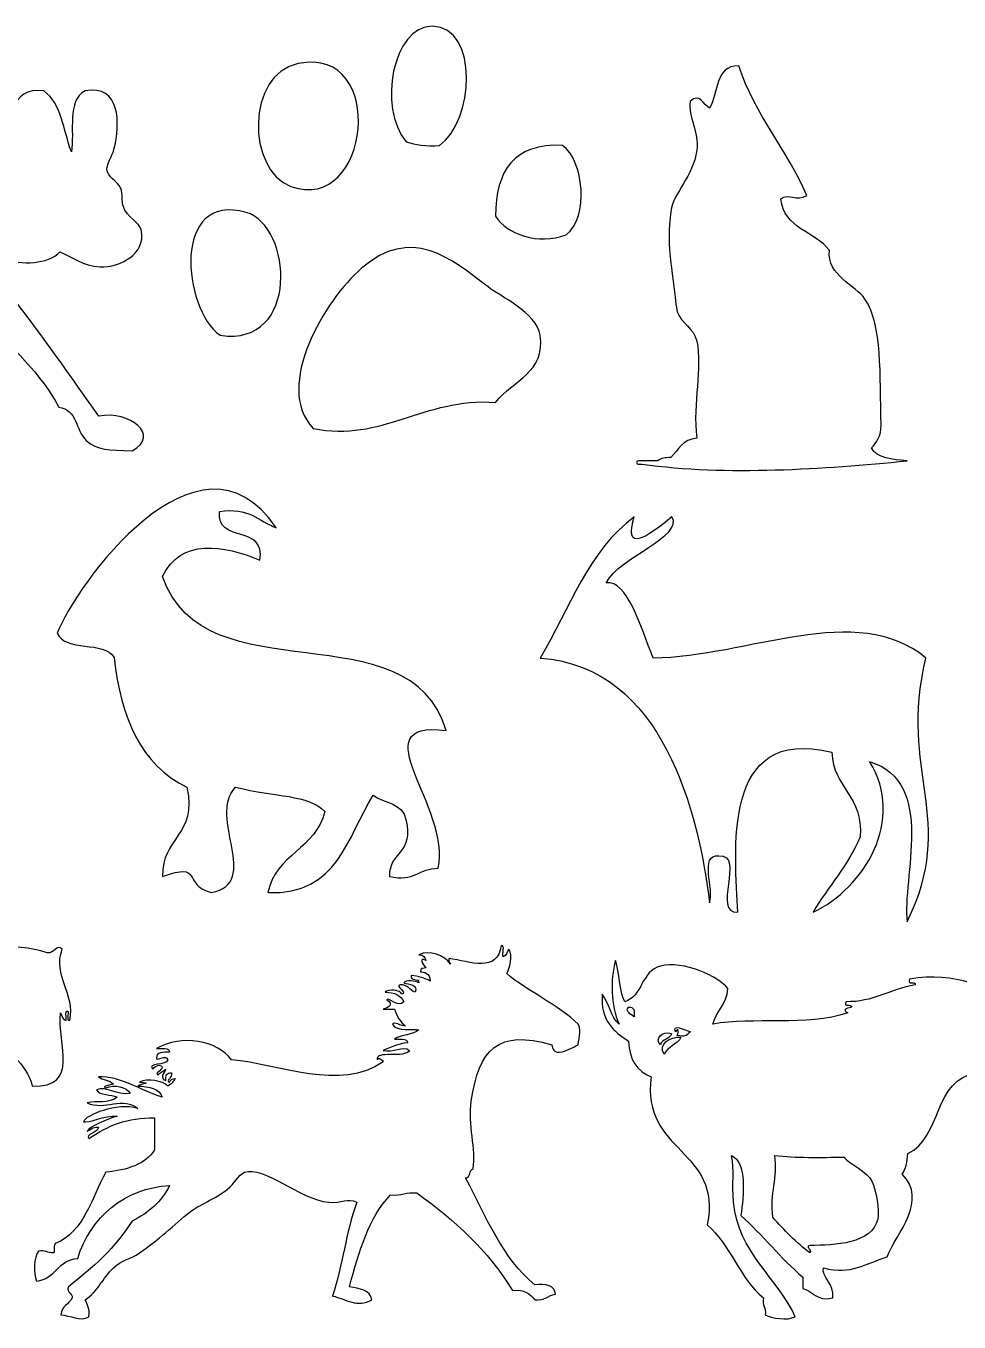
# Model space of a CAD drawing. Header units: centimetres. Extents: x -64 to 65, y -66 to 66.
# Drawn here: x -52.28 to -40.64, y -27.6 to -11.45 of the extents above; entities that cross this region are included whole.
import ezdxf

# ---------------------------------------------------------------- set-up
doc = ezdxf.new("R2010")
doc.units = ezdxf.units.CM
doc.header["$MEASUREMENT"] = 0
doc.layers.add('Layer 1', color=7, linetype='Continuous')

msp = doc.modelspace()

# ---------------------------------------------------------------- linework, layer by layer
at = {"layer": 'Layer 1'}
for points, knots in [([(-47.11782, -12.9372), (-47.28684, -12.95154), (-47.41976, -12.92982), (-47.53539, -12.89079), (-47.53539, -12.89079), (-47.89496, -12.46621), (-47.69919, -11.4481), (-47.21061, -11.45249), (-47.21061, -11.45249), (-46.61535, -11.45783), (-46.69753, -12.65087), (-47.11782, -12.9372)], [0, 0, 0, 0, 0.25, 0.25, 0.25, 0.25, 0.5, 0.5, 0.5, 0.5, 1, 1, 1, 1]), ([(-48.88092, -11.91646), (-47.75803, -11.68945), (-47.98337, -13.80918), (-48.97371, -13.44758), (-48.97371, -13.44758), (-49.52262, -13.24713), (-49.53386, -12.04846), (-48.88092, -11.91646)], [0, 0, 0, 0, 0.33333333, 0.33333333, 0.33333333, 0.33333333, 1, 1, 1, 1]), ([(-53.57085, -14.46406), (-54.04665, -14.91425), (-54.24641, -16.15655), (-55.2322, -16.02515), (-55.2322, -16.02515), (-55.34682, -16.00988), (-55.45805, -15.8763), (-55.51866, -15.75305), (-55.51866, -15.75305), (-55.41984, -15.74098), (-55.43844, -15.68405), (-55.37544, -15.68143), (-55.37544, -15.68143), (-55.35599, -15.68064), (-55.29816, -15.77472), (-55.24651, -15.7244), (-55.24651, -15.7244), (-55.42651, -15.43039), (-55.76411, -15.1402), (-56.09154, -14.89371), (-56.09154, -14.89371), (-56.23349, -14.78684), (-56.46061, -14.71297), (-56.43526, -14.47839), (-56.43526, -14.47839), (-56.41497, -14.2903), (-56.04272, -14.18039), (-56.26339, -13.97714), (-56.26339, -13.97714), (-56.78824, -14.30708), (-57.66404, -13.98352), (-58.03933, -14.46405), (-58.03933, -14.46405), (-58.10786, -14.55176), (-58.27616, -14.81817), (-58.2828, -14.96533), (-58.2828, -14.96533), (-58.2909, -15.14469), (-58.12953, -15.23589), (-58.2112, -15.42361), (-58.2112, -15.42361), (-58.44774, -15.49944), (-58.61596, -15.33595), (-58.62652, -15.10854), (-58.62652, -15.10854), (-58.63845, -14.852), (-58.46946, -14.72693), (-58.36874, -14.47838), (-58.36874, -14.47838), (-58.29479, -14.296), (-58.29577, -14.02679), (-58.21121, -13.93413), (-58.21121, -13.93413), (-58.17999, -13.89997), (-58.13787, -13.89767), (-58.0823, -13.86253), (-58.0823, -13.86253), (-58.0469, -13.84012), (-58.00824, -13.78823), (-57.98205, -13.77659), (-57.98205, -13.77659), (-57.72757, -13.66324), (-57.34824, -13.75852), (-57.1084, -13.63337), (-57.1084, -13.63337), (-57.01005, -13.58207), (-56.95174, -13.52603), (-56.87924, -13.41855), (-56.87924, -13.41855), (-56.98486, -13.17566), (-57.11199, -12.95429), (-57.09408, -12.58786), (-57.09408, -12.58786), (-57.15142, -12.54021), (-57.24799, -12.53174), (-57.3089, -12.48764), (-57.3089, -12.48764), (-57.58772, -12.59128), (-57.49421, -12.94444), (-57.66696, -13.13211), (-57.66696, -13.13211), (-57.72914, -13.19971), (-57.88823, -13.24144), (-57.99634, -13.28964), (-57.99634, -13.28964), (-58.21499, -13.38719), (-58.41012, -13.51768), (-58.58356, -13.66201), (-58.58356, -13.66201), (-58.67175, -13.73541), (-58.73858, -13.86762), (-58.88431, -13.83388), (-58.88431, -13.83388), (-58.90638, -13.69183), (-58.95038, -13.53847), (-58.91294, -13.3756), (-58.91294, -13.3756), (-58.87981, -13.23145), (-58.68146, -13.09525), (-58.58356, -13.01754), (-58.58356, -13.01754), (-58.44426, -12.90694), (-58.27635, -12.839), (-58.16822, -12.74542), (-58.16822, -12.74542), (-57.99558, -12.59604), (-57.92755, -12.35902), (-57.76722, -12.21551), (-57.76722, -12.21551), (-57.44393, -11.92621), (-56.6665, -11.91621), (-56.04857, -11.94341), (-56.04857, -11.94341), (-55.35041, -11.9741), (-54.68213, -12.12703), (-54.07213, -12.2871), (-54.07213, -12.2871), (-53.44538, -12.45162), (-52.91423, -12.71258), (-52.42513, -12.94591), (-52.42513, -12.94591), (-52.50236, -12.685), (-52.48172, -12.18523), (-52.05276, -12.25847), (-52.05276, -12.25847), (-51.83257, -12.40584), (-51.80918, -12.75007), (-51.70904, -13.01753), (-51.70904, -13.01753), (-51.66631, -12.77081), (-51.77151, -12.3747), (-51.53717, -12.25847), (-51.53717, -12.25847), (-51.10077, -12.17452), (-51.09365, -12.6572), (-51.17911, -12.98888), (-51.17911, -12.98888), (-51.2025, -13.07961), (-51.26806, -13.16684), (-51.26507, -13.23235), (-51.26507, -13.23235), (-51.26018, -13.33837), (-51.13984, -13.3639), (-51.0932, -13.47582), (-51.0932, -13.47582), (-51.06674, -13.53932), (-51.08423, -13.63047), (-51.06457, -13.69066), (-51.06457, -13.69066), (-51.01462, -13.84346), (-50.8565, -13.88793), (-50.83539, -14.00573), (-50.83539, -14.00573), (-50.78454, -14.28981), (-51.10029, -14.4579), (-51.35101, -14.44967), (-51.35101, -14.44967), (-51.56276, -14.44279), (-51.70492, -14.32254), (-51.85226, -14.26351), (-51.85226, -14.26351), (-52.0058, -14.41985), (-52.32023, -14.43102), (-52.56838, -14.34945), (-52.56838, -14.34945), (-52.56386, -14.6968), (-52.39619, -14.89095), (-52.21032, -15.13714), (-52.21032, -15.13714), (-51.92036, -15.52124), (-51.63543, -15.93354), (-51.36532, -16.31157), (-51.36532, -16.31157), (-50.98593, -16.23426), (-50.58975, -16.54843), (-50.94998, -16.74123), (-50.94998, -16.74123), (-51.24713, -16.72924), (-51.38535, -16.74059), (-51.52288, -16.61232), (-51.52288, -16.61232), (-51.65956, -16.48484), (-51.6361, -16.22484), (-51.8666, -16.19698), (-51.8666, -16.19698), (-52.06919, -15.8059), (-52.45826, -15.42919), (-52.82619, -15.09417), (-52.82619, -15.09417), (-52.93753, -14.99278), (-53.29135, -14.78416), (-53.084, -14.62157), (-53.084, -14.62157), (-53.25893, -14.63614), (-53.49954, -14.60016), (-53.57085, -14.46406)], [0, 0, 0, 0, 0.02, 0.02, 0.02, 0.02, 0.04, 0.04, 0.04, 0.04, 0.06, 0.06, 0.06, 0.06, 0.08, 0.08, 0.08, 0.08, 0.1, 0.1, 0.1, 0.1, 0.12, 0.12, 0.12, 0.12, 0.14, 0.14, 0.14, 0.14, 0.16, 0.16, 0.16, 0.16, 0.18, 0.18, 0.18, 0.18, 0.2, 0.2, 0.2, 0.2, 0.22, 0.22, 0.22, 0.22, 0.24, 0.24, 0.24, 0.24, 0.26, 0.26, 0.26, 0.26, 0.28, 0.28, 0.28, 0.28, 0.3, 0.3, 0.3, 0.3, 0.32, 0.32, 0.32, 0.32, 0.34, 0.34, 0.34, 0.34, 0.36, 0.36, 0.36, 0.36, 0.38, 0.38, 0.38, 0.38, 0.4, 0.4, 0.4, 0.4, 0.42, 0.42, 0.42, 0.42, 0.44, 0.44, 0.44, 0.44, 0.46, 0.46, 0.46, 0.46, 0.48, 0.48, 0.48, 0.48, 0.5, 0.5, 0.5, 0.5, 0.52, 0.52, 0.52, 0.52, 0.54, 0.54, 0.54, 0.54, 0.56, 0.56, 0.56, 0.56, 0.58, 0.58, 0.58, 0.58, 0.6, 0.6, 0.6, 0.6, 0.62, 0.62, 0.62, 0.62, 0.64, 0.64, 0.64, 0.64, 0.66, 0.66, 0.66, 0.66, 0.68, 0.68, 0.68, 0.68, 0.7, 0.7, 0.7, 0.7, 0.72, 0.72, 0.72, 0.72, 0.74, 0.74, 0.74, 0.74, 0.76, 0.76, 0.76, 0.76, 0.78, 0.78, 0.78, 0.78, 0.8, 0.8, 0.8, 0.8, 0.82, 0.82, 0.82, 0.82, 0.84, 0.84, 0.84, 0.84, 0.86, 0.86, 0.86, 0.86, 0.88, 0.88, 0.88, 0.88, 0.9, 0.9, 0.9, 0.9, 0.92, 0.92, 0.92, 0.92, 0.94, 0.94, 0.94, 0.94, 0.96, 0.96, 0.96, 0.96, 1, 1, 1, 1]), ([(-43.3882, -11.947), (-43.18415, -12.56306), (-42.78648, -12.98552), (-42.54119, -13.56038), (-42.54119, -13.56038), (-42.66793, -13.64462), (-42.76622, -13.52366), (-42.86385, -13.60065), (-42.86385, -13.60065), (-42.82564, -13.97922), (-42.43517, -14.00557), (-42.25885, -14.246), (-42.25885, -14.246), (-42.29465, -14.55837), (-41.92611, -14.68354), (-41.8152, -14.851), (-41.8152, -14.851), (-41.59422, -15.18469), (-41.63253, -15.7844), (-41.61353, -16.42397), (-41.61353, -16.42397), (-41.61242, -16.55952), (-41.66907, -16.6373), (-41.73452, -16.70628), (-41.73452, -16.70628), (-41.66411, -16.83759), (-41.47359, -16.84873), (-41.29087, -16.86765), (-41.29087, -16.86765), (-42.32277, -16.96758), (-43.53533, -17.05685), (-44.59816, -16.90797), (-44.59816, -16.90797), (-44.67023, -16.91935), (-44.68092, -16.86987), (-44.63851, -16.86765), (-44.63851, -16.86765), (-44.55784, -16.86765), (-44.47717, -16.86765), (-44.3965, -16.86765), (-44.3965, -16.86765), (-44.36062, -16.8363), (-44.30543, -16.82428), (-44.23518, -16.82733), (-44.23518, -16.82733), (-44.14289, -16.73139), (-44.08828, -16.59775), (-43.91252, -16.58534), (-43.91252, -16.58534), (-43.96689, -16.13645), (-43.83754, -15.71431), (-43.91252, -15.37535), (-43.91252, -15.37535), (-43.94893, -15.2107), (-44.10649, -15.15651), (-44.15451, -15.01237), (-44.15451, -15.01237), (-44.16822, -14.9712), (-44.22365, -14.5017), (-44.23518, -14.40737), (-44.23518, -14.40737), (-44.26309, -14.17898), (-44.26397, -13.96803), (-44.23518, -13.76202), (-44.23518, -13.76202), (-44.19973, -13.50836), (-43.95692, -13.33342), (-43.91252, -12.99568), (-43.91252, -12.99568), (-43.8832, -12.77287), (-44.02121, -12.57872), (-43.99317, -12.39074), (-43.99317, -12.39074), (-43.87511, -12.27199), (-43.82974, -12.43196), (-43.75118, -12.47139), (-43.75118, -12.47139), (-43.63876, -12.28796), (-43.69192, -11.93903), (-43.3882, -11.947)], [0, 0, 0, 0, 0.04761905, 0.04761905, 0.04761905, 0.04761905, 0.0952381, 0.0952381, 0.0952381, 0.0952381, 0.14285714, 0.14285714, 0.14285714, 0.14285714, 0.19047619, 0.19047619, 0.19047619, 0.19047619, 0.23809524, 0.23809524, 0.23809524, 0.23809524, 0.28571429, 0.28571429, 0.28571429, 0.28571429, 0.33333333, 0.33333333, 0.33333333, 0.33333333, 0.38095238, 0.38095238, 0.38095238, 0.38095238, 0.42857143, 0.42857143, 0.42857143, 0.42857143, 0.47619048, 0.47619048, 0.47619048, 0.47619048, 0.52380952, 0.52380952, 0.52380952, 0.52380952, 0.57142857, 0.57142857, 0.57142857, 0.57142857, 0.61904762, 0.61904762, 0.61904762, 0.61904762, 0.66666667, 0.66666667, 0.66666667, 0.66666667, 0.71428571, 0.71428571, 0.71428571, 0.71428571, 0.76190476, 0.76190476, 0.76190476, 0.76190476, 0.80952381, 0.80952381, 0.80952381, 0.80952381, 0.85714286, 0.85714286, 0.85714286, 0.85714286, 0.9047619, 0.9047619, 0.9047619, 0.9047619, 1, 1, 1, 1]), ([(-45.5867, -12.9372), (-45.3205, -13.11987), (-45.25113, -13.8349), (-45.54029, -14.05075), (-45.54029, -14.05075), (-45.8892, -14.18577), (-46.28247, -14.04001), (-46.42183, -13.81874), (-46.42183, -13.81874), (-46.41993, -13.24848), (-46.18874, -12.90738), (-45.5867, -12.9372)], [0, 0, 0, 0, 0.25, 0.25, 0.25, 0.25, 0.5, 0.5, 0.5, 0.5, 1, 1, 1, 1]), ([(-49.85525, -15.30345), (-50.32579, -14.96605), (-50.46054, -13.50889), (-49.53047, -13.77236), (-49.53047, -13.77236), (-48.95062, -13.93661), (-48.85468, -15.45111), (-49.85525, -15.30345)], [0, 0, 0, 0, 0.33333333, 0.33333333, 0.33333333, 0.33333333, 1, 1, 1, 1]), ([(-46.42186, -16.1386), (-47.32261, -16.07767), (-47.83312, -16.63882), (-48.69535, -16.46338), (-48.69535, -16.46338), (-49.19285, -15.93683), (-48.54382, -14.85548), (-48.09218, -14.46832), (-48.09218, -14.46832), (-47.47316, -13.93765), (-46.99043, -14.33026), (-46.51465, -14.70031), (-46.51465, -14.70031), (-46.36617, -14.81577), (-45.90907, -15.02064), (-45.8651, -15.30348), (-45.8651, -15.30348), (-45.79345, -15.76395), (-46.20413, -15.86749), (-46.42186, -16.1386)], [0, 0, 0, 0, 0.16666667, 0.16666667, 0.16666667, 0.16666667, 0.33333333, 0.33333333, 0.33333333, 0.33333333, 0.5, 0.5, 0.5, 0.5, 0.66666667, 0.66666667, 0.66666667, 0.66666667, 1, 1, 1, 1]), ([(-49.15712, -17.70137), (-49.37553, -17.61676), (-49.50169, -17.43983), (-49.86427, -17.49933), (-49.86427, -17.49933), (-49.90102, -17.9065), (-49.27991, -17.6558), (-49.35915, -18.10546), (-49.35915, -18.10546), (-49.80624, -17.91681), (-50.35372, -17.8282), (-50.57144, -18.30752), (-50.57144, -18.30752), (-50.05415, -19.83054), (-47.491, -18.6872), (-47.03552, -20.22699), (-47.03552, -20.22699), (-48.13217, -20.09581), (-46.96099, -21.19121), (-47.13656, -21.94443), (-47.13656, -21.94443), (-47.37455, -21.94221), (-47.434, -22.11845), (-47.74272, -22.04545), (-47.74272, -22.04545), (-47.75317, -21.73192), (-47.42488, -21.75716), (-47.54068, -21.33827), (-47.54068, -21.33827), (-47.56886, -21.13076), (-47.8105, -21.13666), (-47.94478, -21.03519), (-47.94478, -21.03519), (-48.27268, -21.54917), (-48.38322, -22.28048), (-49.25809, -22.24748), (-49.25809, -22.24748), (-49.16625, -21.76686), (-48.6551, -21.70553), (-48.55094, -21.23722), (-48.55094, -21.23722), (-48.75562, -21.02029), (-49.15906, -21.05982), (-49.66219, -20.93414), (-49.66219, -20.93414), (-50.01821, -21.30739), (-49.32844, -22.12696), (-49.9653, -22.24748), (-49.9653, -22.24748), (-50.33643, -22.14281), (-50.05886, -21.86114), (-50.57146, -22.04542), (-50.57146, -22.04542), (-50.58704, -21.5584), (-50.13683, -21.53718), (-50.26838, -20.93414), (-50.26838, -20.93414), (-50.83715, -20.66106), (-51.09298, -20.07498), (-51.17762, -19.31772), (-51.17762, -19.31772), (-51.30179, -19.10521), (-51.78582, -19.25247), (-51.8848, -19.01467), (-51.8848, -19.01467), (-51.66654, -18.43148), (-50.11753, -16.27333), (-49.15712, -17.70137)], [0, 0, 0, 0, 0.05555556, 0.05555556, 0.05555556, 0.05555556, 0.11111111, 0.11111111, 0.11111111, 0.11111111, 0.16666667, 0.16666667, 0.16666667, 0.16666667, 0.22222222, 0.22222222, 0.22222222, 0.22222222, 0.27777778, 0.27777778, 0.27777778, 0.27777778, 0.33333333, 0.33333333, 0.33333333, 0.33333333, 0.38888889, 0.38888889, 0.38888889, 0.38888889, 0.44444444, 0.44444444, 0.44444444, 0.44444444, 0.5, 0.5, 0.5, 0.5, 0.55555556, 0.55555556, 0.55555556, 0.55555556, 0.61111111, 0.61111111, 0.61111111, 0.61111111, 0.66666667, 0.66666667, 0.66666667, 0.66666667, 0.72222222, 0.72222222, 0.72222222, 0.72222222, 0.77777778, 0.77777778, 0.77777778, 0.77777778, 0.83333333, 0.83333333, 0.83333333, 0.83333333, 0.88888889, 0.88888889, 0.88888889, 0.88888889, 1, 1, 1, 1]), ([(-44.69061, -17.56569), (-44.79454, -17.91796), (-44.67405, -17.94362), (-44.22137, -17.56569), (-44.22137, -17.56569), (-44.0645, -17.80678), (-44.88492, -18.07073), (-45.0425, -18.38688), (-45.0425, -18.38688), (-44.77744, -18.3474), (-44.61676, -18.92676), (-44.45597, -19.32533), (-44.45597, -19.32533), (-43.2813, -19.31737), (-41.91838, -18.60217), (-41.05406, -19.32533), (-41.05406, -19.32533), (-41.4017, -20.75146), (-40.65565, -21.32399), (-41.28869, -22.60989), (-41.28869, -22.60989), (-41.36071, -22.07705), (-40.91505, -20.86531), (-41.75793, -20.61565), (-41.75793, -20.61565), (-41.30367, -21.33677), (-41.82331, -22.19225), (-42.46175, -22.49255), (-42.46175, -22.49255), (-42.27466, -22.17132), (-42.02389, -21.91377), (-41.87525, -21.5541), (-41.87525, -21.5541), (-41.8308, -21.04046), (-42.2105, -20.95096), (-42.22717, -20.49836), (-42.22717, -20.49836), (-43.62899, -20.15062), (-43.42999, -21.76849), (-43.4002, -22.49255), (-43.4002, -22.49255), (-43.73231, -22.51184), (-43.30273, -21.7695), (-43.63483, -21.78871), (-43.63483, -21.78871), (-43.88923, -21.76895), (-43.68798, -22.20482), (-43.75215, -22.37524), (-43.75215, -22.37524), (-43.88939, -21.26047), (-44.32833, -19.43281), (-45.86366, -19.32533), (-45.86366, -19.32533), (-45.50442, -18.70699), (-45.25494, -17.97894), (-44.69061, -17.56569)], [0, 0, 0, 0, 0.06666667, 0.06666667, 0.06666667, 0.06666667, 0.13333333, 0.13333333, 0.13333333, 0.13333333, 0.2, 0.2, 0.2, 0.2, 0.26666667, 0.26666667, 0.26666667, 0.26666667, 0.33333333, 0.33333333, 0.33333333, 0.33333333, 0.4, 0.4, 0.4, 0.4, 0.46666667, 0.46666667, 0.46666667, 0.46666667, 0.53333333, 0.53333333, 0.53333333, 0.53333333, 0.6, 0.6, 0.6, 0.6, 0.66666667, 0.66666667, 0.66666667, 0.66666667, 0.73333333, 0.73333333, 0.73333333, 0.73333333, 0.8, 0.8, 0.8, 0.8, 0.86666667, 0.86666667, 0.86666667, 0.86666667, 1, 1, 1, 1]), ([(-51.82224, -22.9525), (-51.94884, -23.29066), (-51.65537, -23.50312), (-51.72879, -23.84026), (-51.72879, -23.84026), (-51.77948, -23.8442), (-51.73935, -23.75745), (-51.75215, -23.72345), (-51.75215, -23.72345), (-51.80284, -23.71953), (-51.76276, -23.80634), (-51.77551, -23.84026), (-51.77551, -23.84026), (-51.82351, -23.8338), (-51.82213, -23.77787), (-51.84555, -23.74684), (-51.84555, -23.74684), (-51.88595, -24.13977), (-51.59544, -24.67836), (-52.19599, -24.65796), (-52.19599, -24.65796), (-52.27219, -24.36025), (-52.53019, -24.2445), (-52.63993, -23.98044), (-52.63993, -23.98044), (-52.81662, -24.17287), (-53.09734, -24.30302), (-53.24736, -24.54117), (-53.24736, -24.54117), (-53.37592, -24.7454), (-53.34192, -25.05557), (-53.57441, -25.19533), (-53.57441, -25.19533), (-53.43484, -25.52661), (-53.12787, -25.75672), (-53.01368, -26.12979), (-53.01368, -26.12979), (-52.90009, -26.50108), (-52.7809, -26.88232), (-52.70996, -27.32129), (-52.70996, -27.32129), (-53.11842, -27.42919), (-53.10956, -26.99397), (-53.15388, -26.7373), (-53.15388, -26.7373), (-53.25966, -26.12545), (-53.68538, -25.79792), (-54.06505, -25.52241), (-54.06505, -25.52241), (-54.17808, -25.50749), (-54.23026, -25.55329), (-54.29868, -25.52241), (-54.29868, -25.52241), (-54.41282, -25.64708), (-54.4981, -25.89677), (-54.57903, -26.1532), (-54.57903, -26.1532), (-54.67939, -26.47102), (-54.92405, -26.82053), (-54.81266, -27.20455), (-54.81266, -27.20455), (-54.78099, -27.31358), (-54.62787, -27.36767), (-54.64909, -27.50824), (-54.64909, -27.50824), (-54.83753, -27.55409), (-54.90441, -27.55811), (-55.04628, -27.5316), (-55.04628, -27.5316), (-55.00911, -27.38719), (-55.17751, -27.28678), (-55.18643, -27.1578), (-55.18643, -27.1578), (-55.19707, -27.00524), (-55.01255, -26.82032), (-54.97619, -26.59709), (-54.97619, -26.59709), (-54.95833, -26.48721), (-54.98855, -26.37283), (-54.97619, -26.27001), (-54.97619, -26.27001), (-54.94357, -25.99794), (-54.81313, -25.75622), (-54.85938, -25.45232), (-54.85938, -25.45232), (-55.13026, -25.48981), (-55.68057, -25.50627), (-55.88734, -25.33553), (-55.88734, -25.33553), (-55.95237, -25.63083), (-56.18986, -25.95542), (-56.21442, -26.31676), (-56.21442, -26.31676), (-56.24135, -26.71186), (-56.05964, -26.99616), (-55.91073, -27.29802), (-55.91073, -27.29802), (-56.13507, -27.43764), (-56.20616, -27.14324), (-56.35462, -27.2046), (-56.35462, -27.2046), (-56.36248, -26.77235), (-56.61502, -26.34404), (-56.56483, -25.94296), (-56.56483, -25.94296), (-56.53268, -25.68592), (-56.26535, -25.44692), (-56.47135, -25.19535), (-56.47135, -25.19535), (-56.65531, -25.34174), (-56.70797, -25.52489), (-56.82179, -25.75608), (-56.82179, -25.75608), (-56.85137, -25.81603), (-56.91585, -25.86247), (-56.9386, -25.91959), (-56.9386, -25.91959), (-57.126, -26.38864), (-56.91693, -27.01375), (-57.31243, -27.2746), (-57.31243, -27.2746), (-57.39765, -27.29981), (-57.54008, -27.31132), (-57.66284, -27.2746), (-57.66284, -27.2746), (-57.44895, -27.00562), (-57.20837, -26.76348), (-57.24236, -26.24667), (-57.24236, -26.24667), (-57.30274, -26.19539), (-57.30777, -26.3983), (-57.38251, -26.41024), (-57.38251, -26.41024), (-57.47416, -26.4118), (-57.64953, -26.41397), (-57.5928, -26.34013), (-57.5928, -26.34013), (-57.66112, -26.35746), (-57.70763, -26.39662), (-57.75634, -26.43355), (-57.75634, -26.43355), (-57.55835, -26.0979), (-57.4014, -25.64612), (-57.31242, -25.14863), (-57.31242, -25.14863), (-57.27273, -25.06148), (-57.3262, -25.11169), (-57.33576, -25.03182), (-57.33576, -25.03182), (-57.14238, -24.61227), (-57.33491, -23.73118), (-56.86859, -23.60672), (-56.86859, -23.60672), (-56.6669, -23.55293), (-56.23261, -23.44228), (-56.00414, -23.46657), (-56.00414, -23.46657), (-55.72342, -23.49644), (-55.48458, -23.73248), (-55.04627, -23.65342), (-55.04627, -23.65342), (-54.82582, -23.61373), (-54.61669, -23.42897), (-54.39214, -23.37309), (-54.39214, -23.37309), (-54.02564, -23.28197), (-53.63673, -23.28837), (-53.43427, -23.02265), (-53.43427, -23.02265), (-52.89627, -22.96852), (-52.42967, -22.85054), (-52.00909, -22.99926), (-52.00909, -22.99926), (-51.92078, -23.0093), (-51.89572, -22.8859), (-51.82224, -22.9525)], [0, 0, 0, 0, 0.02222222, 0.02222222, 0.02222222, 0.02222222, 0.04444444, 0.04444444, 0.04444444, 0.04444444, 0.06666667, 0.06666667, 0.06666667, 0.06666667, 0.08888889, 0.08888889, 0.08888889, 0.08888889, 0.11111111, 0.11111111, 0.11111111, 0.11111111, 0.13333333, 0.13333333, 0.13333333, 0.13333333, 0.15555556, 0.15555556, 0.15555556, 0.15555556, 0.17777778, 0.17777778, 0.17777778, 0.17777778, 0.2, 0.2, 0.2, 0.2, 0.22222222, 0.22222222, 0.22222222, 0.22222222, 0.24444444, 0.24444444, 0.24444444, 0.24444444, 0.26666667, 0.26666667, 0.26666667, 0.26666667, 0.28888889, 0.28888889, 0.28888889, 0.28888889, 0.31111111, 0.31111111, 0.31111111, 0.31111111, 0.33333333, 0.33333333, 0.33333333, 0.33333333, 0.35555556, 0.35555556, 0.35555556, 0.35555556, 0.37777778, 0.37777778, 0.37777778, 0.37777778, 0.4, 0.4, 0.4, 0.4, 0.42222222, 0.42222222, 0.42222222, 0.42222222, 0.44444444, 0.44444444, 0.44444444, 0.44444444, 0.46666667, 0.46666667, 0.46666667, 0.46666667, 0.48888889, 0.48888889, 0.48888889, 0.48888889, 0.51111111, 0.51111111, 0.51111111, 0.51111111, 0.53333333, 0.53333333, 0.53333333, 0.53333333, 0.55555556, 0.55555556, 0.55555556, 0.55555556, 0.57777778, 0.57777778, 0.57777778, 0.57777778, 0.6, 0.6, 0.6, 0.6, 0.62222222, 0.62222222, 0.62222222, 0.62222222, 0.64444444, 0.64444444, 0.64444444, 0.64444444, 0.66666667, 0.66666667, 0.66666667, 0.66666667, 0.68888889, 0.68888889, 0.68888889, 0.68888889, 0.71111111, 0.71111111, 0.71111111, 0.71111111, 0.73333333, 0.73333333, 0.73333333, 0.73333333, 0.75555556, 0.75555556, 0.75555556, 0.75555556, 0.77777778, 0.77777778, 0.77777778, 0.77777778, 0.8, 0.8, 0.8, 0.8, 0.82222222, 0.82222222, 0.82222222, 0.82222222, 0.84444444, 0.84444444, 0.84444444, 0.84444444, 0.86666667, 0.86666667, 0.86666667, 0.86666667, 0.88888889, 0.88888889, 0.88888889, 0.88888889, 0.91111111, 0.91111111, 0.91111111, 0.91111111, 0.93333333, 0.93333333, 0.93333333, 0.93333333, 0.95555556, 0.95555556, 0.95555556, 0.95555556, 1, 1, 1, 1]), ([(-47.77515, -23.58329), (-47.75126, -23.54201), (-47.63921, -23.69397), (-47.56483, -23.60663), (-47.56483, -23.60663), (-47.60465, -23.52956), (-47.679, -23.48714), (-47.79851, -23.48979), (-47.79851, -23.48979), (-47.76176, -23.43965), (-47.60187, -23.46296), (-47.58819, -23.51318), (-47.58819, -23.51318), (-47.51487, -23.49691), (-47.67918, -23.40679), (-47.61161, -23.39637), (-47.61161, -23.39637), (-47.51263, -23.39084), (-47.49281, -23.46453), (-47.42466, -23.48979), (-47.42466, -23.48979), (-47.37868, -23.39658), (-47.50218, -23.38679), (-47.56486, -23.373), (-47.56486, -23.373), (-47.5448, -23.32479), (-47.40227, -23.34831), (-47.37798, -23.373), (-47.37798, -23.373), (-47.36639, -23.29918), (-47.49384, -23.36437), (-47.47146, -23.27958), (-47.47146, -23.27958), (-47.37891, -23.28834), (-47.30176, -23.31239), (-47.23778, -23.34964), (-47.23778, -23.34964), (-47.23151, -23.24524), (-47.32306, -23.23883), (-47.35462, -23.23283), (-47.35462, -23.23283), (-47.36552, -23.18293), (-47.32123, -23.1883), (-47.28451, -23.18608), (-47.28451, -23.18608), (-47.33097, -23.14473), (-47.38495, -23.04289), (-47.28451, -23.09268), (-47.28451, -23.09268), (-47.3048, -23.05844), (-47.31949, -23.0186), (-47.37799, -23.02257), (-47.37799, -23.02257), (-47.24078, -22.95489), (-47.06147, -23.02633), (-46.98082, -23.13941), (-46.98082, -23.13941), (-46.99315, -23.12062), (-47.00519, -23.10144), (-47.00418, -23.06932), (-47.00418, -23.06932), (-46.73311, -23.10446), (-46.39876, -23.25315), (-46.35002, -22.90575), (-46.35002, -22.90575), (-46.29845, -22.90863), (-46.34012, -23.00486), (-46.32666, -23.04595), (-46.32666, -23.04595), (-46.27864, -23.03939), (-46.27999, -22.98353), (-46.2566, -22.95253), (-46.2566, -22.95253), (-46.19789, -23.02794), (-46.24506, -23.19671), (-46.27991, -23.25625), (-46.27991, -23.25625), (-46.07671, -23.44482), (-45.60615, -23.66254), (-45.3921, -23.88702), (-45.3921, -23.88702), (-45.35329, -23.92774), (-45.37268, -24.05045), (-45.3921, -24.14398), (-45.3921, -24.14398), (-45.46563, -24.17951), (-45.53225, -24.22193), (-45.62573, -24.23748), (-45.62573, -24.23748), (-45.68521, -24.23465), (-45.71638, -24.20343), (-45.71921, -24.14398), (-45.71921, -24.14398), (-46.39006, -23.94655), (-46.62649, -24.19925), (-46.72375, -24.84489), (-46.72375, -24.84489), (-46.76727, -25.13321), (-46.65988, -25.45187), (-46.70044, -25.68595), (-46.70044, -25.68595), (-46.75195, -25.7045), (-46.73081, -25.79578), (-46.79392, -25.80274), (-46.79392, -25.80274), (-46.53889, -26.27976), (-46.33691, -26.80982), (-45.92947, -27.13444), (-45.92947, -27.13444), (-45.79403, -27.12364), (-45.68126, -27.13545), (-45.67253, -27.25123), (-45.67253, -27.25123), (-45.7672, -27.26549), (-45.80993, -27.33182), (-45.92947, -27.32129), (-45.92947, -27.32129), (-45.99144, -27.25096), (-46.05975, -27.18683), (-46.20977, -27.20456), (-46.20977, -27.20456), (-46.51206, -26.7046), (-46.93515, -26.32553), (-47.40127, -25.98965), (-47.40127, -25.98965), (-47.53438, -25.97343), (-47.59537, -26.02921), (-47.72837, -26.01301), (-47.72837, -26.01301), (-48.00266, -26.29164), (-48.12297, -26.72429), (-48.24238, -27.15781), (-48.24238, -27.15781), (-48.12276, -27.18617), (-47.98026, -27.1916), (-47.96203, -27.32132), (-47.96203, -27.32132), (-48.14412, -27.42668), (-48.28831, -27.30883), (-48.45262, -27.27459), (-48.45262, -27.27459), (-48.31895, -26.86832), (-48.29361, -26.49814), (-48.1489, -26.10645), (-48.1489, -26.10645), (-48.27508, -26.04472), (-48.33183, -26.12341), (-48.49937, -26.10645), (-48.49937, -26.10645), (-48.86854, -26.06925), (-49.31318, -25.64377), (-49.55061, -25.7327), (-49.55061, -25.7327), (-49.62234, -25.75956), (-49.68594, -25.88325), (-49.7609, -25.94294), (-49.7609, -25.94294), (-49.90706, -26.05946), (-50.13632, -26.14847), (-50.22815, -26.22332), (-50.22815, -26.22332), (-50.42458, -26.38347), (-50.63341, -26.58223), (-50.85894, -26.73733), (-50.85894, -26.73733), (-50.97173, -26.81485), (-51.09003, -26.83012), (-51.18599, -26.92415), (-51.18599, -26.92415), (-51.31802, -27.05356), (-51.38258, -27.218), (-51.5364, -27.32134), (-51.5364, -27.32134), (-51.51134, -27.38198), (-51.4797, -27.43593), (-51.4897, -27.53163), (-51.4897, -27.53163), (-51.59887, -27.59886), (-51.72801, -27.51303), (-51.84014, -27.50827), (-51.84014, -27.50827), (-51.8339, -27.39767), (-51.73809, -27.37672), (-51.69994, -27.29803), (-51.69994, -27.29803), (-51.68867, -27.22442), (-51.77167, -27.24506), (-51.74672, -27.15783), (-51.74672, -27.15783), (-51.44166, -26.92555), (-51.16104, -26.66883), (-50.95241, -26.34014), (-50.95241, -26.34014), (-50.74979, -26.23907), (-50.58406, -26.10106), (-50.48516, -25.8963), (-50.48516, -25.8963), (-51.04301, -25.93033), (-51.47539, -26.29212), (-51.62991, -26.80742), (-51.62991, -26.80742), (-51.88185, -26.82031), (-51.90219, -27.06467), (-52.14389, -27.08775), (-52.14389, -27.08775), (-52.18482, -26.98303), (-52.17807, -26.79081), (-52.12058, -26.71403), (-52.12058, -26.71403), (-52.0325, -26.69606), (-52.0089, -26.7425), (-51.93368, -26.73739), (-51.93368, -26.73739), (-51.90235, -26.72122), (-51.94516, -26.67503), (-51.91026, -26.62052), (-51.91026, -26.62052), (-51.5491, -26.47548), (-51.46155, -26.05688), (-51.27949, -25.73276), (-51.27949, -25.73276), (-51.01258, -25.70366), (-50.78538, -25.63497), (-50.67198, -25.45235), (-50.67198, -25.45235), (-50.67198, -25.32003), (-50.67198, -25.18763), (-50.67198, -25.05521), (-50.67198, -25.05521), (-51.00546, -25.04386), (-51.26626, -25.15488), (-51.48973, -25.31217), (-51.48973, -25.31217), (-51.54577, -25.26214), (-51.37683, -25.23946), (-51.37292, -25.17199), (-51.37292, -25.17199), (-51.44639, -25.16085), (-51.46425, -25.2053), (-51.5131, -25.21877), (-51.5131, -25.21877), (-51.47799, -25.15998), (-51.26952, -25.07328), (-51.13935, -25.03184), (-51.13935, -25.03184), (-51.29842, -25.01763), (-51.49215, -25.1241), (-51.55983, -25.10195), (-51.55983, -25.10195), (-51.53536, -25.02469), (-51.13941, -24.85695), (-50.88236, -24.93841), (-50.88236, -24.93841), (-51.04759, -24.78), (-51.30871, -24.96762), (-51.51313, -24.86832), (-51.51313, -24.86832), (-51.39827, -24.83617), (-51.24516, -24.88181), (-51.13938, -24.79821), (-51.13938, -24.79821), (-51.21571, -24.75783), (-51.35401, -24.77927), (-51.39632, -24.70479), (-51.39632, -24.70479), (-51.2816, -24.65293), (-51.14004, -24.77509), (-50.97582, -24.75154), (-50.97582, -24.75154), (-51.02038, -24.66785), (-51.17121, -24.63166), (-51.27954, -24.68143), (-51.27954, -24.68143), (-51.34031, -24.66283), (-51.21286, -24.6424), (-51.18606, -24.63468), (-51.18606, -24.63468), (-51.22416, -24.57938), (-51.32322, -24.58499), (-51.37296, -24.54128), (-51.37296, -24.54128), (-51.10607, -24.53146), (-50.83078, -24.71548), (-50.57865, -24.79824), (-50.57865, -24.79824), (-50.61101, -24.68262), (-50.74076, -24.66447), (-50.88237, -24.65806), (-50.88237, -24.65806), (-50.83686, -24.62308), (-50.68682, -24.61829), (-50.85898, -24.61136), (-50.85898, -24.61136), (-50.76317, -24.55532), (-50.56021, -24.59226), (-50.50854, -24.65806), (-50.50854, -24.65806), (-50.46732, -24.63697), (-50.4362, -24.60583), (-50.41509, -24.56464), (-50.41509, -24.56464), (-50.45504, -24.56361), (-50.47557, -24.58205), (-50.4852, -24.61139), (-50.4852, -24.61139), (-50.54351, -24.59525), (-50.44178, -24.54905), (-50.46181, -24.49455), (-50.46181, -24.49455), (-50.52333, -24.48749), (-50.53846, -24.52694), (-50.53187, -24.588), (-50.53187, -24.588), (-50.61815, -24.56921), (-50.55121, -24.49182), (-50.53187, -24.44785), (-50.53187, -24.44785), (-50.56306, -24.47124), (-50.60238, -24.48632), (-50.62532, -24.51791), (-50.62532, -24.51791), (-50.68861, -24.4968), (-50.57187, -24.46565), (-50.57859, -24.42449), (-50.57859, -24.42449), (-50.59349, -24.36739), (-50.68781, -24.42089), (-50.69538, -24.44785), (-50.69538, -24.44785), (-50.77243, -24.36162), (-50.51726, -24.40885), (-50.5085, -24.33098), (-50.5085, -24.33098), (-50.52194, -24.25385), (-50.65963, -24.36035), (-50.64873, -24.30762), (-50.64873, -24.30762), (-50.65048, -24.22801), (-50.56218, -24.23843), (-50.48516, -24.23758), (-50.48516, -24.23758), (-50.48836, -24.17072), (-50.58263, -24.19485), (-50.64873, -24.1908), (-50.64873, -24.1908), (-50.33398, -24.01308), (-49.89374, -24.0855), (-49.71417, -24.33098), (-49.71417, -24.33098), (-49.12563, -24.37797), (-48.35024, -24.73786), (-47.82184, -24.35437), (-47.82184, -24.35437), (-47.82443, -24.3358), (-47.89905, -24.28357), (-47.8919, -24.33098), (-47.8919, -24.33098), (-47.9372, -24.20729), (-47.54514, -24.31995), (-47.49476, -24.21419), (-47.49476, -24.21419), (-47.5794, -24.1463), (-47.69471, -24.24695), (-47.82181, -24.21419), (-47.82181, -24.21419), (-47.79069, -24.20551), (-47.63528, -24.12103), (-47.51809, -24.12077), (-47.51809, -24.12077), (-47.52132, -24.05394), (-47.61556, -24.07807), (-47.68166, -24.07402), (-47.68166, -24.07402), (-47.60149, -24.01396), (-47.44975, -24.02555), (-47.37794, -23.95723), (-47.37794, -23.95723), (-47.44197, -23.9385), (-47.6576, -23.98649), (-47.70497, -23.88712), (-47.70497, -23.88712), (-47.69253, -23.84656), (-47.59244, -23.91255), (-47.54146, -23.91054), (-47.54146, -23.91054), (-47.60866, -23.86093), (-47.65124, -23.78669), (-47.68166, -23.70022), (-47.68166, -23.70022), (-47.72836, -23.70022), (-47.77511, -23.70022), (-47.82184, -23.70022), (-47.82184, -23.70022), (-47.75822, -23.67971), (-47.68498, -23.63946), (-47.77515, -23.58329)], [0, 0, 0, 0, 0.01, 0.01, 0.01, 0.01, 0.02, 0.02, 0.02, 0.02, 0.03, 0.03, 0.03, 0.03, 0.04, 0.04, 0.04, 0.04, 0.05, 0.05, 0.05, 0.05, 0.06, 0.06, 0.06, 0.06, 0.07, 0.07, 0.07, 0.07, 0.08, 0.08, 0.08, 0.08, 0.09, 0.09, 0.09, 0.09, 0.1, 0.1, 0.1, 0.1, 0.11, 0.11, 0.11, 0.11, 0.12, 0.12, 0.12, 0.12, 0.13, 0.13, 0.13, 0.13, 0.14, 0.14, 0.14, 0.14, 0.15, 0.15, 0.15, 0.15, 0.16, 0.16, 0.16, 0.16, 0.17, 0.17, 0.17, 0.17, 0.18, 0.18, 0.18, 0.18, 0.19, 0.19, 0.19, 0.19, 0.2, 0.2, 0.2, 0.2, 0.21, 0.21, 0.21, 0.21, 0.22, 0.22, 0.22, 0.22, 0.23, 0.23, 0.23, 0.23, 0.24, 0.24, 0.24, 0.24, 0.25, 0.25, 0.25, 0.25, 0.26, 0.26, 0.26, 0.26, 0.27, 0.27, 0.27, 0.27, 0.28, 0.28, 0.28, 0.28, 0.29, 0.29, 0.29, 0.29, 0.3, 0.3, 0.3, 0.3, 0.31, 0.31, 0.31, 0.31, 0.32, 0.32, 0.32, 0.32, 0.33, 0.33, 0.33, 0.33, 0.34, 0.34, 0.34, 0.34, 0.35, 0.35, 0.35, 0.35, 0.36, 0.36, 0.36, 0.36, 0.37, 0.37, 0.37, 0.37, 0.38, 0.38, 0.38, 0.38, 0.39, 0.39, 0.39, 0.39, 0.4, 0.4, 0.4, 0.4, 0.41, 0.41, 0.41, 0.41, 0.42, 0.42, 0.42, 0.42, 0.43, 0.43, 0.43, 0.43, 0.44, 0.44, 0.44, 0.44, 0.45, 0.45, 0.45, 0.45, 0.46, 0.46, 0.46, 0.46, 0.47, 0.47, 0.47, 0.47, 0.48, 0.48, 0.48, 0.48, 0.49, 0.49, 0.49, 0.49, 0.5, 0.5, 0.5, 0.5, 0.51, 0.51, 0.51, 0.51, 0.52, 0.52, 0.52, 0.52, 0.53, 0.53, 0.53, 0.53, 0.54, 0.54, 0.54, 0.54, 0.55, 0.55, 0.55, 0.55, 0.56, 0.56, 0.56, 0.56, 0.57, 0.57, 0.57, 0.57, 0.58, 0.58, 0.58, 0.58, 0.59, 0.59, 0.59, 0.59, 0.6, 0.6, 0.6, 0.6, 0.61, 0.61, 0.61, 0.61, 0.62, 0.62, 0.62, 0.62, 0.63, 0.63, 0.63, 0.63, 0.64, 0.64, 0.64, 0.64, 0.65, 0.65, 0.65, 0.65, 0.66, 0.66, 0.66, 0.66, 0.67, 0.67, 0.67, 0.67, 0.68, 0.68, 0.68, 0.68, 0.69, 0.69, 0.69, 0.69, 0.7, 0.7, 0.7, 0.7, 0.71, 0.71, 0.71, 0.71, 0.72, 0.72, 0.72, 0.72, 0.73, 0.73, 0.73, 0.73, 0.74, 0.74, 0.74, 0.74, 0.75, 0.75, 0.75, 0.75, 0.76, 0.76, 0.76, 0.76, 0.77, 0.77, 0.77, 0.77, 0.78, 0.78, 0.78, 0.78, 0.79, 0.79, 0.79, 0.79, 0.8, 0.8, 0.8, 0.8, 0.81, 0.81, 0.81, 0.81, 0.82, 0.82, 0.82, 0.82, 0.83, 0.83, 0.83, 0.83, 0.84, 0.84, 0.84, 0.84, 0.85, 0.85, 0.85, 0.85, 0.86, 0.86, 0.86, 0.86, 0.87, 0.87, 0.87, 0.87, 0.88, 0.88, 0.88, 0.88, 0.89, 0.89, 0.89, 0.89, 0.9, 0.9, 0.9, 0.9, 0.91, 0.91, 0.91, 0.91, 0.92, 0.92, 0.92, 0.92, 0.93, 0.93, 0.93, 0.93, 0.94, 0.94, 0.94, 0.94, 0.95, 0.95, 0.95, 0.95, 0.96, 0.96, 0.96, 0.96, 0.97, 0.97, 0.97, 0.97, 0.98, 0.98, 0.98, 0.98, 1, 1, 1, 1]), ([(-44.87952, -23.88695), (-44.98673, -23.64054), (-44.98914, -23.34762), (-44.9263, -23.09264), (-44.9263, -23.09264), (-44.86918, -23.24581), (-44.88502, -23.47195), (-44.80943, -23.60659), (-44.80943, -23.60659), (-44.5925, -23.54645), (-44.60229, -23.22191), (-44.36556, -23.1627), (-44.36556, -23.1627), (-44.07862, -23.09097), (-43.63856, -23.29367), (-43.5245, -23.44311), (-43.5245, -23.44311), (-43.53479, -23.64308), (-43.66909, -23.71907), (-43.71143, -23.88695), (-43.71143, -23.88695), (-43.2152, -23.79519), (-42.54073, -23.91674), (-42.02929, -23.7468), (-42.02929, -23.7468), (-42.09705, -23.70949), (-42.05715, -23.68711), (-41.98256, -23.67669), (-41.98256, -23.67669), (-41.9733, -23.62073), (-42.08895, -23.68968), (-42.05262, -23.60663), (-42.05262, -23.60663), (-41.71448, -23.61449), (-41.51401, -23.45629), (-41.1882, -23.39637), (-41.1882, -23.39637), (-41.17894, -23.34038), (-41.29464, -23.40933), (-41.25834, -23.32628), (-41.25834, -23.32628), (-40.69089, -23.22471), (-40.25255, -23.43741), (-39.92659, -23.65333), (-39.92659, -23.65333), (-39.79663, -23.66801), (-39.76334, -23.63409), (-39.71638, -23.72344), (-39.71638, -23.72344), (-39.62957, -23.73238), (-39.65529, -23.62877), (-39.55281, -23.65333), (-39.55281, -23.65333), (-39.30572, -24.24208), (-39.53633, -24.83985), (-39.64629, -25.47565), (-39.64629, -25.47565), (-40.38675, -25.80355), (-39.98067, -24.71992), (-40.41723, -24.49442), (-40.41723, -24.49442), (-40.9705, -24.56414), (-40.84914, -25.30854), (-41.2817, -25.49902), (-41.2817, -25.49902), (-41.28869, -25.60102), (-41.30596, -25.6928), (-41.35171, -25.75606), (-41.35171, -25.75606), (-41.02069, -26.08417), (-41.42029, -26.48605), (-41.53859, -26.78397), (-41.53859, -26.78397), (-41.8195, -26.87567), (-41.97494, -27.01064), (-42.33292, -26.92412), (-42.33292, -26.92412), (-42.36448, -27.03271), (-42.18848, -27.11735), (-42.21613, -27.298), (-42.21613, -27.298), (-42.42658, -27.34488), (-42.45732, -27.21212), (-42.58993, -27.18119), (-42.58993, -27.18119), (-42.58993, -27.13444), (-42.58993, -27.08769), (-42.58993, -27.04101), (-42.58993, -27.04101), (-42.86621, -26.80326), (-43.09137, -26.51441), (-43.36093, -26.26999), (-43.36093, -26.26999), (-43.33111, -26.02567), (-43.28227, -25.61364), (-43.47772, -25.52241), (-43.47772, -25.52241), (-43.43785, -25.71921), (-43.47632, -25.8574), (-43.45436, -26.10642), (-43.45436, -26.10642), (-43.39927, -26.72994), (-42.89879, -27.04958), (-42.68336, -27.53157), (-42.68336, -27.53157), (-42.78612, -27.5856), (-42.9753, -27.55028), (-43.05722, -27.50821), (-43.05722, -27.50821), (-43.04465, -27.4178), (-43.09889, -27.39412), (-43.08058, -27.29797), (-43.08058, -27.29797), (-43.37633, -27.05638), (-43.4933, -26.63601), (-43.78143, -26.3868), (-43.78143, -26.3868), (-43.58937, -25.43901), (-44.60436, -25.49672), (-44.48228, -24.54115), (-44.48228, -24.54115), (-44.65823, -24.47567), (-44.75208, -24.32808), (-44.76269, -24.09728), (-44.76269, -24.09728), (-44.94634, -23.97721), (-45.11747, -23.84468), (-45.08974, -23.51319), (-45.08974, -23.51319), (-45.00499, -23.62306), (-44.98695, -23.79972), (-44.87952, -23.88695)], [0, 0, 0, 0, 0.02941176, 0.02941176, 0.02941176, 0.02941176, 0.05882353, 0.05882353, 0.05882353, 0.05882353, 0.08823529, 0.08823529, 0.08823529, 0.08823529, 0.11764706, 0.11764706, 0.11764706, 0.11764706, 0.14705882, 0.14705882, 0.14705882, 0.14705882, 0.17647059, 0.17647059, 0.17647059, 0.17647059, 0.20588235, 0.20588235, 0.20588235, 0.20588235, 0.23529412, 0.23529412, 0.23529412, 0.23529412, 0.26470588, 0.26470588, 0.26470588, 0.26470588, 0.29411765, 0.29411765, 0.29411765, 0.29411765, 0.32352941, 0.32352941, 0.32352941, 0.32352941, 0.35294118, 0.35294118, 0.35294118, 0.35294118, 0.38235294, 0.38235294, 0.38235294, 0.38235294, 0.41176471, 0.41176471, 0.41176471, 0.41176471, 0.44117647, 0.44117647, 0.44117647, 0.44117647, 0.47058824, 0.47058824, 0.47058824, 0.47058824, 0.5, 0.5, 0.5, 0.5, 0.52941176, 0.52941176, 0.52941176, 0.52941176, 0.55882353, 0.55882353, 0.55882353, 0.55882353, 0.58823529, 0.58823529, 0.58823529, 0.58823529, 0.61764706, 0.61764706, 0.61764706, 0.61764706, 0.64705882, 0.64705882, 0.64705882, 0.64705882, 0.67647059, 0.67647059, 0.67647059, 0.67647059, 0.70588235, 0.70588235, 0.70588235, 0.70588235, 0.73529412, 0.73529412, 0.73529412, 0.73529412, 0.76470588, 0.76470588, 0.76470588, 0.76470588, 0.79411765, 0.79411765, 0.79411765, 0.79411765, 0.82352941, 0.82352941, 0.82352941, 0.82352941, 0.85294118, 0.85294118, 0.85294118, 0.85294118, 0.88235294, 0.88235294, 0.88235294, 0.88235294, 0.91176471, 0.91176471, 0.91176471, 0.91176471, 0.94117647, 0.94117647, 0.94117647, 0.94117647, 1, 1, 1, 1]), ([(-44.69265, -23.79356), (-44.68802, -23.72667), (-44.68977, -23.66603), (-44.76276, -23.67669), (-44.76276, -23.67669), (-44.81198, -23.72561), (-44.73202, -23.76453), (-44.69265, -23.79356)], [0, 0, 0, 0, 0.33333333, 0.33333333, 0.33333333, 0.33333333, 1, 1, 1, 1]), ([(-44.15531, -24.02713), (-44.06069, -24.04922), (-44.04781, -24.03769), (-43.99174, -23.98038), (-43.99174, -23.98038), (-44.06506, -23.96366), (-44.22367, -23.87119), (-44.17864, -23.98038), (-44.17864, -23.98038), (-44.13544, -23.92222), (-44.13586, -23.97906), (-44.15531, -24.02713)], [0, 0, 0, 0, 0.25, 0.25, 0.25, 0.25, 0.5, 0.5, 0.5, 0.5, 1, 1, 1, 1]), ([(-44.36557, -24.14392), (-44.34586, -24.07023), (-44.24513, -24.07751), (-44.22545, -24.00377), (-44.22545, -24.00377), (-44.34628, -23.96196), (-44.43794, -24.06999), (-44.36557, -24.14392)], [0, 0, 0, 0, 0.33333333, 0.33333333, 0.33333333, 0.33333333, 1, 1, 1, 1]), ([(-44.31882, -24.26078), (-44.27588, -24.16352), (-44.1547, -24.14455), (-44.10861, -24.05052), (-44.10861, -24.05052), (-44.24876, -24.03552), (-44.39428, -24.13791), (-44.31882, -24.26078)], [0, 0, 0, 0, 0.33333333, 0.33333333, 0.33333333, 0.33333333, 1, 1, 1, 1]), ([(-42.96381, -26.29331), (-42.81996, -26.45322), (-42.67573, -26.61269), (-42.4965, -26.73725), (-42.4965, -26.73725), (-42.47417, -26.6937), (-42.56651, -26.65917), (-42.4965, -26.64377), (-42.4965, -26.64377), (-42.19612, -26.6421), (-41.72622, -26.62522), (-41.65547, -26.31669), (-41.65547, -26.31669), (-41.63174, -26.21295), (-41.6774, -25.94977), (-41.72556, -25.84946), (-41.72556, -25.84946), (-41.78964, -25.71616), (-41.9971, -25.63946), (-42.076, -25.54572), (-42.076, -25.54572), (-42.36979, -25.5436), (-42.67957, -25.55744), (-42.94045, -25.52238), (-42.94045, -25.52238), (-42.89547, -25.79968), (-43.0036, -25.99312), (-42.96381, -26.29331)], [0, 0, 0, 0, 0.125, 0.125, 0.125, 0.125, 0.25, 0.25, 0.25, 0.25, 0.375, 0.375, 0.375, 0.375, 0.5, 0.5, 0.5, 0.5, 0.625, 0.625, 0.625, 0.625, 0.75, 0.75, 0.75, 0.75, 1, 1, 1, 1])]:
    msp.add_open_spline(points, degree=3, knots=knots, dxfattribs=at)

doc.saveas('drawing.dxf')
